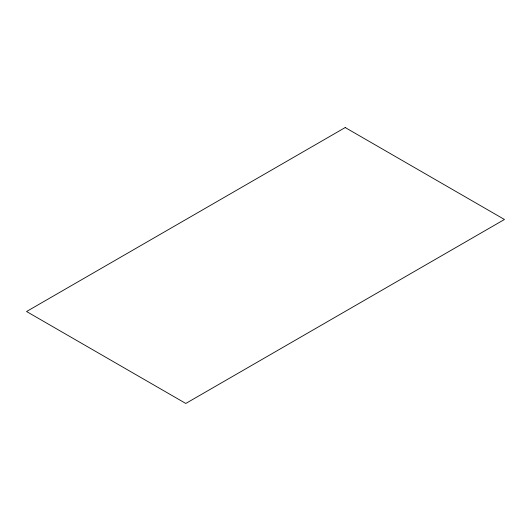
<?xml version="1.0" encoding="UTF-8"?>
<svg xmlns="http://www.w3.org/2000/svg" width="531" height="531" viewBox="0 0 531 531"><rect width="100%" height="100%" fill="white"/><g stroke="black" fill="none" stroke-linecap="round" stroke-linejoin="round"><path stroke-width="0.8" d="M345.21 127.546L26.55 311.518L185.79 403.454L504.45 219.482L345.21 127.546"/></g></svg>
